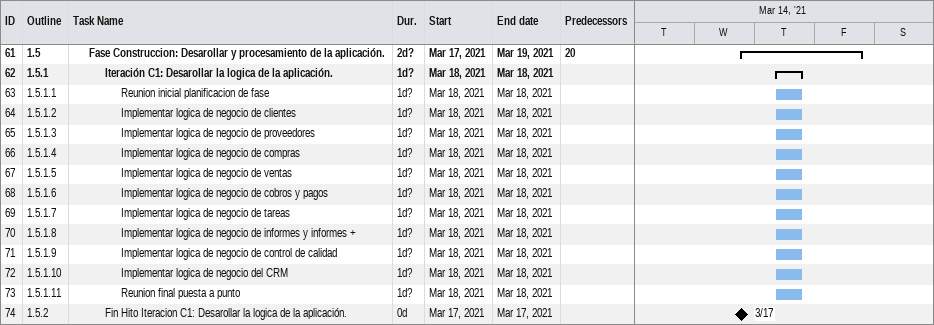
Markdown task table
| ID | WBS | Task | Duration | Start | Finish | Predecessors |
|---|---|---|---|---|---|---|
| 61 | 1.5 | **Fase Construccion: Desarollar y procesamiento de la aplicación.** | 2d? | 2021-03-17 | 2021-03-19 | 20 |
| 62 | 1.5.1 | **Iteración C1: Desarollar la logica de la aplicación.** | 1d? | 2021-03-18 | 2021-03-18 |  |
| 63 | 1.5.1.1 | Reunion inicial planificacion de fase | 1d? | 2021-03-18 | 2021-03-18 |  |
| 64 | 1.5.1.2 | Implementar logica de negocio de clientes | 1d? | 2021-03-18 | 2021-03-18 |  |
| 65 | 1.5.1.3 | Implementar logica de negocio de proveedores | 1d? | 2021-03-18 | 2021-03-18 |  |
| 66 | 1.5.1.4 | Implementar logica de negocio de compras | 1d? | 2021-03-18 | 2021-03-18 |  |
| 67 | 1.5.1.5 | Implementar logica de negocio de ventas | 1d? | 2021-03-18 | 2021-03-18 |  |
| 68 | 1.5.1.6 | Implementar logica de negocio de cobros y pagos | 1d? | 2021-03-18 | 2021-03-18 |  |
| 69 | 1.5.1.7 | Implementar logica de negocio de tareas | 1d? | 2021-03-18 | 2021-03-18 |  |
| 70 | 1.5.1.8 | Implementar logica de negocio de informes y informes + | 1d? | 2021-03-18 | 2021-03-18 |  |
| 71 | 1.5.1.9 | Implementar logica de negocio de control de calidad | 1d? | 2021-03-18 | 2021-03-18 |  |
| 72 | 1.5.1.10 | Implementar logica de negocio del CRM | 1d? | 2021-03-18 | 2021-03-18 |  |
| 73 | 1.5.1.11 | Reunion final puesta a punto | 1d? | 2021-03-18 | 2021-03-18 |  |
| 74 | 1.5.2 | Fin Hito Iteracion C1: Desarollar la logica de la aplicación. | 0d | 2021-03-17 | 2021-03-17 |  |
